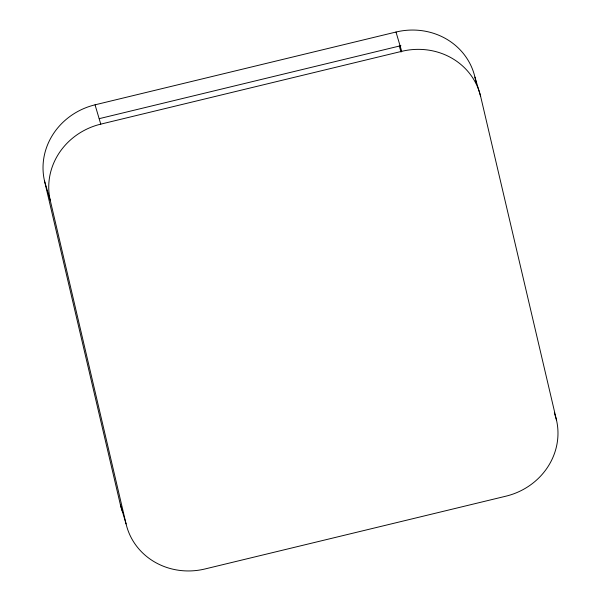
<?xml version="1.0" encoding="UTF-8"?>
<svg xmlns="http://www.w3.org/2000/svg" width="601" height="601" viewBox="0 0 601 601"><rect width="100%" height="100%" fill="white"/><g stroke="black" fill="none" stroke-linecap="round" stroke-linejoin="round"><path stroke-width="0.9" d="M95.041 104.829L395.999 32.033A66.576 62.324 -16.5 0 1 474.918 77.071L480.635 96.378L556.436 419.829A66.576 62.324 -16.5 0 1 505.959 496.171L205.001 568.967A66.576 62.324 -16.5 0 1 126.082 523.929L120.365 504.622L44.564 181.171A66.576 62.324 -16.5 0 1 95.041 104.829L100.765 124.137A66.576 62.324 -16.5 0 0 50.281 200.479L126.082 523.929M99.248 118.652L399.289 46.074A51.175 47.9 -16.5 0 1 400.92 45.706M100.765 124.137L401.716 51.34A66.576 62.324 -16.5 0 1 480.635 96.378M554.355 412.812L556.436 419.829M395.999 32.033L401.716 51.34M399.289 46.074L401.062 52.062M44.564 181.171L50.281 200.479M474.918 77.071L476.42 83.471M122.769 512.413A66.576 62.324 -16.5 0 1 120.365 504.622"/></g></svg>
